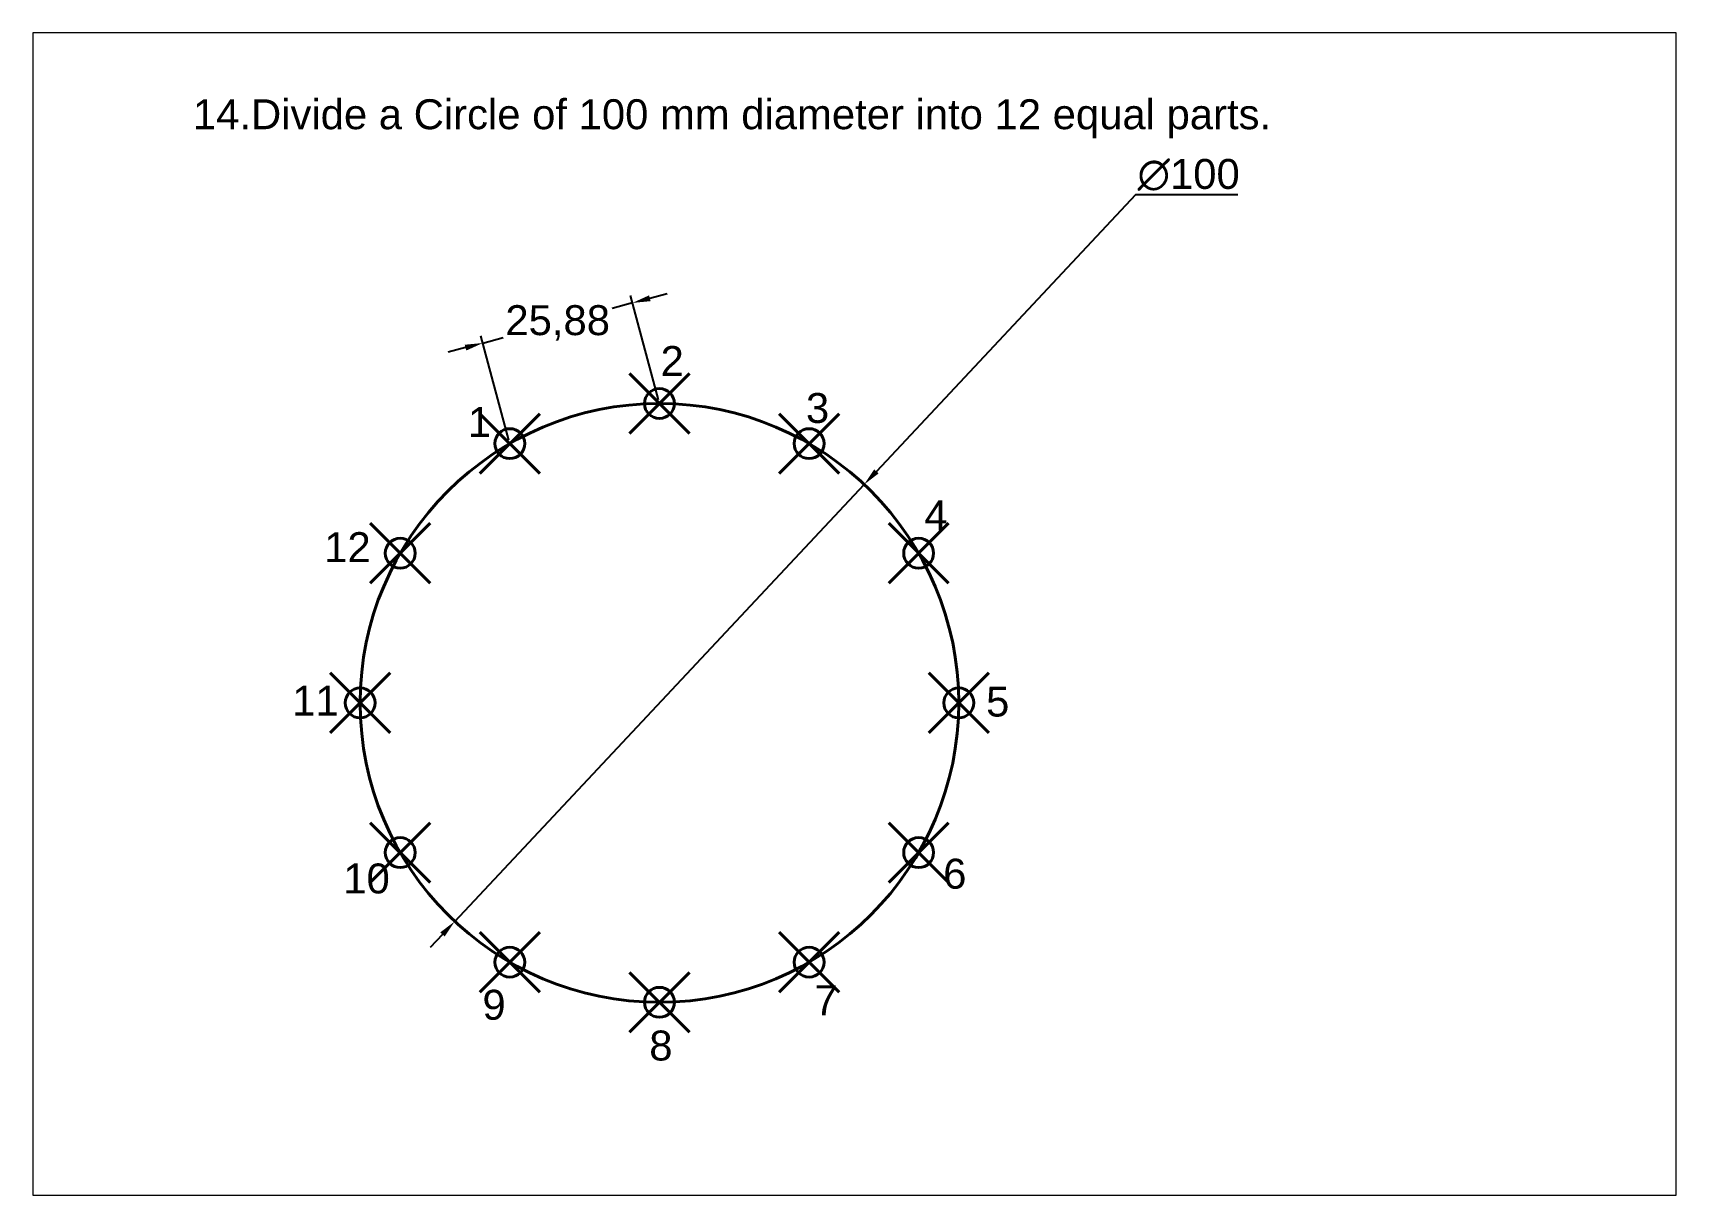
# Paper-space layout 'Layout14' of a CAD drawing. Header units: millimetres. Extents: x 30 to 267, y 21 to 189.
# The model-space entities are those that its viewports show. They can reach past a viewport. Long polylines and large blocks are cut down to what shows.
import ezdxf

# ---------------------------------------------------------------- set-up
doc = ezdxf.new("R2010")
doc.units = ezdxf.units.MM
doc.header["$PDMODE"] = 35
doc.header["$PDSIZE"] = 5
doc.styles.get("Standard").update_dxf_attribs({"font": 'arial.ttf'})
doc.dimstyles.new('ISO-25', dxfattribs={"dimtxt": 5, "dimasz": 3, "dimexe": 1.25, "dimexo": 0.625, "dimtad": 1, "dimtih": 1, "dimtoh": 1, "dimtxsty": 'Standard', "dimcen": 2.5, "dimadec": 0, "dimazin": 0, "dimtfac": 1, "dimtmove": 0, "dimatfit": 3, "dimfxl": 1, "dimarcsym": 0})

# ---------------------------------------------------------------- blocks, each defined once
blk = doc.blocks.new('*D31')
at = {"color": 0, "lineweight": -2, "transparency": 16777216}
for p, q in [((2912.48, 1357.03), (2869.18, 1310.84)), ((2929.57, 1357.03), (2912.48, 1357.03)), ((2798.74, 1235.69), (2867.13, 1308.65)), ((2796.68, 1233.5), (2794.63, 1231.32))]:
    blk.add_line(p, q, dxfattribs=at)
at = {"color": 0, "transparency": 16777216}
for points in [[(2868.81, 1311.18), (2869.54, 1310.5), (2867.13, 1308.65)], [(2796.32, 1233.85), (2797.05, 1233.16), (2798.74, 1235.69)]]:
    blk.add_solid(points, dxfattribs=at)
at = {"layer": 'Defpoints', "color": 0, "transparency": 16777216}
for p in [(2867.13, 1308.65), (2798.74, 1235.69)]:
    blk.add_point(p, dxfattribs=at)
at = {"color": 0, "lineweight": 40, "transparency": 16777216, "insert": (2921.34, 1360.35), "char_height": 5, "attachment_point": 5}
blk.add_mtext('∅100', dxfattribs=at)
blk = doc.blocks.new('*D39')
at = {"color": 0, "lineweight": -2, "transparency": 16777216}
for p, q in [((2832.77, 1322.78), (2828.1, 1340.19)), ((2831.33, 1339.76), (2834.22, 1340.53)), ((2828.43, 1338.98), (2825.04, 1338.07)), ((2800.53, 1331.51), (2797.63, 1330.73)), ((2807.77, 1316.08), (2803.1, 1333.49)), ((2803.43, 1332.28), (2806.82, 1333.19))]:
    blk.add_line(p, q, dxfattribs=at)
at = {"color": 0, "transparency": 16777216}
for points in [[(2831.2, 1340.24), (2831.45, 1339.27), (2828.43, 1338.98)], [(2800.4, 1331.99), (2800.66, 1331.02), (2803.43, 1332.28)]]:
    blk.add_solid(points, dxfattribs=at)
at = {"layer": 'Defpoints', "color": 0, "transparency": 16777216}
for p in [(2828.43, 1338.98), (2832.93, 1322.17), (2807.93, 1315.47)]:
    blk.add_point(p, dxfattribs=at)
at = {"color": 0, "lineweight": 40, "transparency": 16777216, "insert": (2815.93, 1335.63), "char_height": 5, "attachment_point": 5}
blk.add_mtext('25,88', dxfattribs=at)

msp = doc.modelspace()

# ---------------------------------------------------------------- linework, layer by layer
at = {"lineweight": 40}
msp.add_circle((2832.931, 1272.172), 50, dxfattribs=at)
for p in [(2832.931, 1322.172), (2807.931, 1315.473), (2857.931, 1315.473), (2789.63, 1297.172), (2876.233, 1297.172), (2782.931, 1272.172), (2882.931, 1272.172), (2789.63, 1247.172), (2876.233, 1247.172), (2807.931, 1228.871), (2857.931, 1228.871), (2832.931, 1222.172)]:
    msp.add_point(p, dxfattribs=at)

# ---------------------------------------------------------------- texts
at = {"lineweight": 40, "char_height": 5, "attachment_point": 1}
for s, width, insert in [('14.Divide a Circle of 100 mm diameter into 12 equal parts.', 191.63677, (2754.992, 1372.987)), ('2', 8.01098, (2833.121, 1331.775)), ('3', 10.58537, (2857.403, 1323.927)), ('1', 14.23277, (2800.918, 1321.577)), ('4 ', 14.89054, (2877.178, 1306.012)), ('12', 16.01143, (2776.927, 1300.685)), ('11 ', 11.35586, (2771.575, 1275.043)), ('5', 14.2281, (2887.497, 1274.897)), ('10', 15.09682, (2780.116, 1245.355)), ('6', 6.7987, (2880.33, 1246.155)), ('7', 11.19183, (2858.822, 1225.023)), ('9', 10.86834, (2803.357, 1224.263)), ('8', 12.78965, (2831.228, 1217.452))]:
    msp.add_mtext_dynamic_manual_height_columns(s, width=width, gutter_width=25, heights=[0], dxfattribs=dict(at, insert=insert))

# ---------------------------------------------------------------- dimensions: what is measured, and where the dimension line sits
at = {"lineweight": 40}
dim = msp.add_diameter_dim_2p(p1=(2798.736, 1235.693), p2=(2867.126, 1308.651), dimstyle='ISO-25', dxfattribs=at)
dim.commit()
dim.dimension.update_dxf_attribs({"geometry": '*D31', "text_midpoint": (2921.337, 1357.031), "dimtype": 163})
dim = msp.add_aligned_dim(p1=(2807.931, 1315.473), p2=(2832.931, 1322.172), distance=17.402, dimstyle='ISO-25', dxfattribs=at)
dim.commit()
dim.dimension.update_dxf_attribs({"geometry": '*D39', "text_midpoint": (2815.927, 1335.632)})

psp = doc.layouts.new('Layout14')

# ---------------------------------------------------------------- viewports
at = {"layer": '0'}
psp.add_viewport(center=(148.5, 105), size=(237.6, 168), view_center_point=(2865.515, 1287.022), view_height=194.105, dxfattribs=at)

doc.saveas('drawing.dxf')
